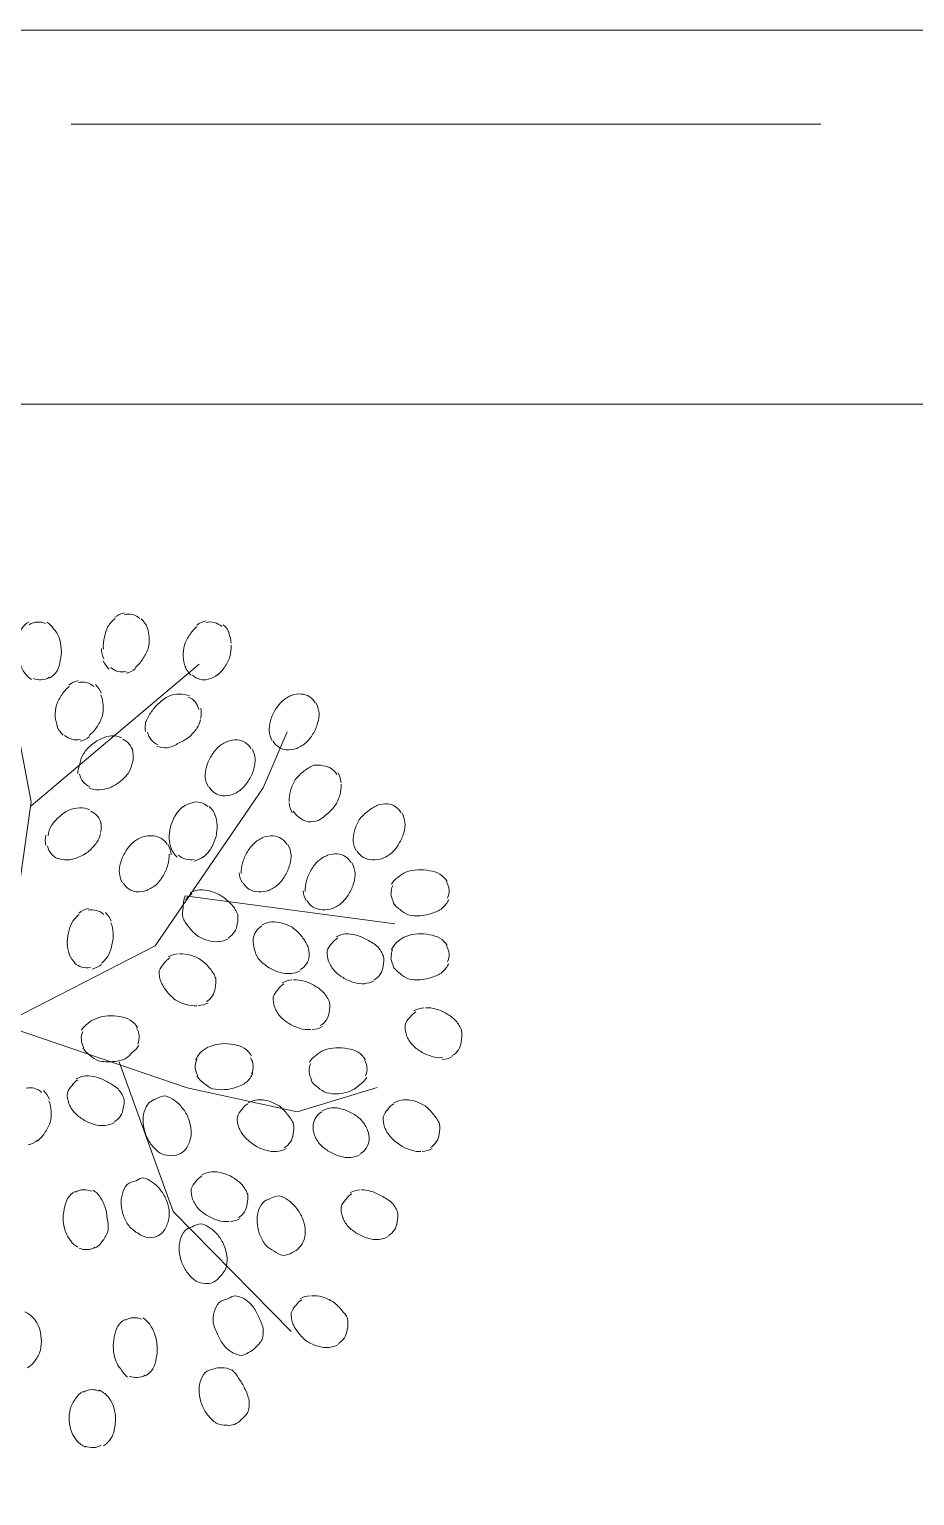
# Model space of a CAD drawing. Header units: metres. Extents: x 14 to 155, y 0 to 125.
# Drawn here: x 20.98 to 21.689, y 119.914 to 121.088 of the extents above; entities that cross this region are included whole.
import ezdxf

# ---------------------------------------------------------------- set-up
doc = ezdxf.new("R2010")
doc.units = ezdxf.units.M
doc.layers.add('PDF_Geometry', color=7, linetype='Continuous', true_color=0xc0c0c0)

msp = doc.modelspace()

# ---------------------------------------------------------------- linework, layer by layer
at = {"layer": 'PDF_Geometry', "color": 0, "lineweight": 5}
msp.add_lwpolyline([(18.7041, 90.0848), (18.4048, 90.3857), (18.4036, 121.0868), (40.4037, 121.0877), (40.4048, 90.3865), (40.1056, 90.3865), (40.1044, 120.7884), (18.7029, 120.7876), (18.7041, 90.3857)], dxfattribs=at)
at = {"layer": 'PDF_Geometry', "color": 0, "lineweight": 0}
for points in [[(21.0138, 121.0118), (21.6139, 121.0118)], [(21.1867, 120.5253), (21.1675, 120.4805), (21.081, 120.3541), (20.9562, 120.29), (20.9818, 120.4693), (20.953, 120.6197)], [(20.9818, 120.466), (21.1163, 120.5796)], [(21.2587, 120.2405), (21.1947, 120.2212), (21.1066, 120.2404), (20.9562, 120.2916)], [(21.0522, 120.2612), (21.0955, 120.1412), (21.1899, 120.0452)]]:
    msp.add_lwpolyline(points, dxfattribs=at)
for points in [[(21.049, 120.616, 0.087268), (21.0432, 120.6096, 0.072677), (21.0404, 120.6012, 0.081618), (21.0395, 120.5916)], [(20.98, 120.6135, 0.112979), (20.974, 120.6077, 0.088824), (20.9698, 120.5994, 0.074265), (20.9707, 120.5899, 0.074849), (20.9726, 120.5805, 0.088992), (20.9767, 120.5722, 0.102553), (20.9821, 120.5672)], [(20.9964, 120.5683, 0.112979), (21.0024, 120.5741, 0.088824), (21.005, 120.5824, 0.074265), (21.0058, 120.5918, 0.074849), (21.0038, 120.6013, 0.088992), (20.9997, 120.6079, 0.102553), (20.9943, 120.613)], [(21.1146, 120.6097, 0.087268), (21.1089, 120.6033, 0.072677), (21.1044, 120.5948, 0.081618), (21.1035, 120.5853)], [(21.0651, 120.5769, 0.087268), (21.0708, 120.5833, 0.072677), (21.0753, 120.5917, 0.081618), (21.0761, 120.6013)], [(21.1307, 120.5706, 0.087268), (21.1364, 120.5769, 0.072677), (21.1408, 120.5854, 0.081618), (21.1418, 120.5948)], [(21.0122, 120.5616, 0.087268), (21.0065, 120.5553, 0.072677), (21.002, 120.5468, 0.081618), (21.001, 120.5373)], [(21.1086, 120.5541, 0.102), (21.1003, 120.5556, 0.09382), (21.0919, 120.5539, 0.075517), (21.0844, 120.5486, 0.072693), (21.0781, 120.5415, 0.088362), (21.0737, 120.5333)], [(21.2044, 120.5535, 0.132733), (21.198, 120.5556, 0.102689), (21.1902, 120.5545, 0.089013), (21.1828, 120.5499, 0.073797), (21.1772, 120.5429, 0.072677), (21.1734, 120.5342, 0.090683), (21.1723, 120.5256)], [(21.0282, 120.5225, 0.087268), (21.034, 120.5288, 0.072677), (21.0385, 120.5374, 0.081618), (21.0394, 120.5468)], [(21.0822, 120.5139, 0.102), (21.0905, 120.5124, 0.09382), (21.099, 120.5159, 0.075517), (21.108, 120.5211, 0.072693), (21.1144, 120.5283, 0.088362), (21.1172, 120.5348)], [(21.1801, 120.513, 0.132733), (21.186, 120.5109, 0.102689), (21.1943, 120.5121, 0.089013), (21.2017, 120.5166, 0.073797), (21.2073, 120.5236, 0.072677), (21.2111, 120.5324, 0.090683), (21.2122, 120.5409)], [(21.0542, 120.5206, 0.102), (21.046, 120.5221, 0.09382), (21.039, 120.5203, 0.075517), (21.03, 120.515, 0.072693), (21.0236, 120.5078, 0.088362), (21.0208, 120.4997, 0.109496), (21.019, 120.4919)], [(21.1532, 120.5167, 0.132733), (21.1468, 120.5188, 0.102689), (21.1391, 120.5177, 0.089013), (21.1316, 120.5132, 0.073797), (21.126, 120.5061, 0.072677), (21.1221, 120.4973, 0.090683), (21.1211, 120.4887)], [(21.0279, 120.4804, 0.102), (21.0361, 120.4789, 0.09382), (21.0446, 120.4806, 0.075517), (21.0536, 120.486, 0.072693), (21.06, 120.493, 0.088362), (21.0628, 120.5012)], [(21.1289, 120.4762, 0.132733), (21.1347, 120.4741, 0.102689), (21.143, 120.4752, 0.089013), (21.1505, 120.4798, 0.073797), (21.1561, 120.4868, 0.072677), (21.16, 120.4956, 0.090683), (21.161, 120.5042)], [(21.222, 120.4959, 0.12226), (21.2156, 120.4981, 0.102689), (21.2079, 120.4985, 0.089013), (21.2004, 120.494, 0.073797), (21.1932, 120.4869, 0.072677), (21.1893, 120.4781, 0.090683), (21.1884, 120.4696)], [(21.1961, 120.457, 0.132733), (21.2036, 120.4533, 0.102689), (21.2118, 120.4544, 0.089013), (21.2177, 120.459, 0.073797), (21.2249, 120.466, 0.072677), (21.2288, 120.4747, 0.090683), (21.2298, 120.4834)], [(21.0286, 120.463, 0.102), (21.0204, 120.4645, 0.09382), (21.0118, 120.4626, 0.075517), (21.0044, 120.4574, 0.072693), (20.998, 120.4503, 0.088362), (20.9952, 120.4421)], [(21.1034, 120.4656, 0.087268), (21.0977, 120.4593, 0.072677), (21.0932, 120.4491, 0.081618), (21.0923, 120.4397)], [(21.2732, 120.4656, 0.132733), (21.2668, 120.4676, 0.102689), (21.2591, 120.4665, 0.089013), (21.2517, 120.462, 0.073797), (21.2444, 120.4549, 0.072677), (21.2406, 120.4461, 0.090683), (21.2396, 120.4375)], [(21.1195, 120.4249, 0.087268), (21.1252, 120.4312, 0.072677), (21.1297, 120.4414, 0.081618), (21.1305, 120.4508)], [(21.2473, 120.425, 0.132733), (21.2548, 120.4229, 0.102689), (21.2631, 120.424, 0.089013), (21.2705, 120.4285, 0.073797), (21.2761, 120.4356, 0.072677), (21.28, 120.4444, 0.090683), (21.281, 120.453)], [(21.0023, 120.4243, 0.102), (21.0105, 120.4228, 0.09382), (21.019, 120.4247, 0.075517), (21.028, 120.4299, 0.072693), (21.0344, 120.437, 0.088362), (21.0372, 120.4436)], [(21.086, 120.4399, 0.12226), (21.0796, 120.442, 0.102689), (21.0702, 120.4409, 0.089013), (21.0627, 120.4363, 0.073797), (21.0572, 120.4293, 0.072677), (21.0533, 120.4205, 0.090683), (21.0523, 120.4119)], [(21.182, 120.4399, 0.12226), (21.1756, 120.442, 0.102689), (21.1678, 120.4409, 0.089013), (21.1604, 120.4363, 0.073797), (21.1548, 120.4293, 0.072677), (21.151, 120.4205, 0.090683), (21.1499, 120.4119)], [(21.0601, 120.3994, 0.12226), (21.0659, 120.3973, 0.102689), (21.0742, 120.3984, 0.089013), (21.0817, 120.4029, 0.073797), (21.0873, 120.41, 0.072677), (21.0911, 120.4188, 0.090683), (21.0922, 120.4273)], [(21.1561, 120.3994, 0.12226), (21.1636, 120.3973, 0.102689), (21.1719, 120.3984, 0.089013), (21.1793, 120.4029, 0.073797), (21.1849, 120.41, 0.072677), (21.1887, 120.4188, 0.090683), (21.1898, 120.4273)], [(21.2332, 120.4255, 0.12226), (21.2268, 120.4277, 0.102689), (21.2191, 120.4265, 0.089013), (21.2116, 120.422, 0.073797), (21.206, 120.4149, 0.072677), (21.2022, 120.4061, 0.090683), (21.2011, 120.3976)], [(21.3148, 120.4054, 0.112979), (21.309, 120.4114, 0.088824), (21.3008, 120.4141, 0.074265), (21.2913, 120.4148, 0.074849), (21.2818, 120.4129, 0.088992), (21.2753, 120.4088, 0.102553), (21.2701, 120.4033)], [(21.2073, 120.385, 0.12226), (21.2148, 120.3829, 0.102689), (21.2231, 120.384, 0.089013), (21.2306, 120.3886, 0.073797), (21.2361, 120.3956, 0.072677), (21.24, 120.4043, 0.090683), (21.241, 120.413)], [(21.1319, 120.3574, -0.090683), (21.1233, 120.3583, -0.072677), (21.1146, 120.3622, -0.073797), (21.1076, 120.3694, -0.089013), (21.1031, 120.3769, -0.102689), (21.1034, 120.3845, -0.12226), (21.105, 120.394), (21.273, 120.3716)], [(21.1445, 120.3651, 0.125626), (21.1467, 120.3715, 0.102689), (21.1471, 120.3792, 0.089013), (21.1425, 120.3867, 0.073797), (21.1339, 120.3939, 0.072677), (21.1252, 120.3978, 0.090683), (21.1166, 120.3987)], [(21.2712, 120.3891, 0.112979), (21.2771, 120.3831, 0.088824), (21.2837, 120.3788, 0.074265), (21.2933, 120.3781, 0.074849), (21.3027, 120.3801, 0.088992), (21.3109, 120.3841, 0.102553), (21.316, 120.3911)], [(21.0202, 120.3792, 0.087268), (21.0145, 120.3728, 0.072677), (21.0116, 120.3644, 0.081618), (21.0107, 120.3548)], [(21.2022, 120.3395, 0.12226), (21.2043, 120.3458, 0.102689), (21.2031, 120.3536, 0.089013), (21.1986, 120.3611, 0.073797), (21.1916, 120.3682, 0.072677), (21.1827, 120.3722, 0.091409), (21.1741, 120.3731)], [(21.0379, 120.34, 0.087268), (21.0436, 120.3464, 0.072677), (21.0464, 120.3549, 0.081618), (21.0474, 120.3644)], [(21.1617, 120.3653, 0.12226), (21.1595, 120.3595, 0.102689), (21.1606, 120.3513, 0.089013), (21.1635, 120.3438, 0.073797), (21.1722, 120.3365, 0.072677), (21.181, 120.3327, 0.090683), (21.1896, 120.3318)], [(21.2224, 120.3558, 0.12226), (21.2187, 120.3499, 0.102689), (21.2199, 120.3416, 0.089013), (21.2244, 120.3342, 0.073797), (21.2314, 120.3286, 0.072677), (21.2402, 120.3247, 0.090683), (21.2488, 120.3237)], [(21.2613, 120.3315, 0.125626), (21.2635, 120.3379, 0.102689), (21.2638, 120.3456, 0.089013), (21.2593, 120.3531, 0.073797), (21.2507, 120.3587, 0.072677), (21.242, 120.3625, 0.090683), (21.2334, 120.3636)], [(21.3148, 120.3542, 0.112979), (21.309, 120.3602, 0.088824), (21.3008, 120.3628, 0.074265), (21.2913, 120.3636, 0.074849), (21.2818, 120.3616, 0.088992), (21.2753, 120.3576, 0.102553), (21.2701, 120.3505)], [(21.1269, 120.3139, 0.125626), (21.129, 120.3202, 0.102689), (21.1295, 120.328, 0.089013), (21.125, 120.3355, 0.073797), (21.1179, 120.3426, 0.072677), (21.1092, 120.3466, 0.090683), (21.1005, 120.3475)], [(21.088, 120.3397, 0.12226), (21.0843, 120.3339, 0.102689), (21.0854, 120.3257, 0.089013), (21.0899, 120.3182, 0.073797), (21.097, 120.3109, 0.072677), (21.1058, 120.3071, 0.090683), (21.1143, 120.3061)], [(21.2713, 120.3379, 0.112979), (21.2771, 120.3319, 0.088824), (21.2837, 120.3276, 0.074265), (21.2933, 120.3268, 0.074849), (21.3027, 120.3289, 0.088992), (21.3109, 120.3329, 0.102553), (21.316, 120.3399)], [(21.2181, 120.2946, 0.125626), (21.2203, 120.301, 0.102689), (21.2207, 120.3088, 0.089013), (21.2161, 120.3163, 0.073797), (21.2091, 120.3218, 0.072677), (21.2004, 120.3258, 0.090683), (21.1917, 120.3267)], [(21.1792, 120.3189, 0.12226), (21.1755, 120.3131, 0.102689), (21.1767, 120.3049, 0.089013), (21.1812, 120.2974, 0.073797), (21.1882, 120.2917, 0.072677), (21.197, 120.2879, 0.090683), (21.2055, 120.287)], [(21.0669, 120.2885, 0.112979), (21.0611, 120.2945, 0.092185), (21.0527, 120.2973, 0.074265), (21.0432, 120.298, 0.074849), (21.0339, 120.2959, 0.088992), (21.0272, 120.2919, 0.102553), (21.0221, 120.2865)], [(21.3238, 120.2706, 0.125626), (21.3259, 120.277, 0.102689), (21.3263, 120.2864, 0.089013), (21.3218, 120.2939, 0.073797), (21.3148, 120.2994, 0.072677), (21.3059, 120.3034, 0.090683), (21.2974, 120.3043)], [(21.2848, 120.2965, 0.12226), (21.2811, 120.2907, 0.102689), (21.2822, 120.2825, 0.089013), (21.2868, 120.275, 0.073797), (21.2938, 120.2693, 0.072677), (21.3026, 120.2655, 0.090683), (21.3112, 120.2645)], [(21.0232, 120.2723, 0.112979), (21.029, 120.2663, 0.092185), (21.0357, 120.262, 0.074265), (21.0468, 120.2613, 0.074849), (21.0563, 120.2632, 0.088992), (21.0628, 120.2689, 0.102553), (21.068, 120.2743)], [(21.1581, 120.2661, 0.112979), (21.1523, 120.2721, 0.092185), (21.1439, 120.2749, 0.074265), (21.1345, 120.2756, 0.074849), (21.125, 120.2735, 0.088992), (21.1184, 120.2696, 0.102553), (21.1133, 120.2625)], [(21.2493, 120.263, 0.107116), (21.2435, 120.269, 0.092185), (21.2352, 120.2716, 0.074265), (21.2257, 120.2724, 0.074849), (21.2162, 120.2704, 0.088992), (21.2097, 120.2663, 0.102553), (21.2045, 120.2609)], [(21.0533, 120.2178, 0.12226), (21.0554, 120.2242, 0.102689), (21.0559, 120.232, 0.089013), (21.0513, 120.2394, 0.073797), (21.0427, 120.245, 0.072677), (21.034, 120.2489, 0.090683), (21.0253, 120.2499)], [(21.1144, 120.2499, 0.107116), (21.1202, 120.2439, 0.092185), (21.127, 120.2396, 0.074265), (21.1364, 120.2389, 0.074849), (21.1459, 120.2408, 0.088992), (21.1541, 120.2449, 0.102553), (21.1592, 120.2519)], [(21.0144, 120.2421, 0.125626), (21.0107, 120.2362, 0.102689), (21.0118, 120.228, 0.089013), (21.0163, 120.2206, 0.073797), (21.0234, 120.2149, 0.072677), (21.0321, 120.2111, 0.090683), (21.0407, 120.2101)], [(21.2056, 120.2466, 0.112979), (21.2114, 120.2406, 0.092185), (21.2182, 120.2364, 0.074265), (21.2277, 120.2356, 0.074849), (21.237, 120.2376, 0.088992), (21.2453, 120.2433, 0.102553), (21.2504, 120.2487)], [(21.0762, 120.2285, 0.105028), (21.0722, 120.2211, 0.083228), (21.0715, 120.2123, 0.077008), (21.0735, 120.2027, 0.079606), (21.0784, 120.1944, 0.092576), (21.0851, 120.1879, 0.111988), (21.0922, 120.1862, 0.126077), (21.0997, 120.1869, 0.120271), (21.105, 120.1908, 0.105028), (21.1091, 120.1989, 0.083228), (21.1098, 120.206, 0.077008), (21.1077, 120.2157, 0.079606), (21.1029, 120.224, 0.092576), (21.0962, 120.2304, 0.111988), (21.0891, 120.2338, 0.126077), (21.0817, 120.2314, 0.120271), (21.0762, 120.2285)], [(21.1893, 120.197, 0.12226), (21.1915, 120.2034, 0.102689), (21.1918, 120.2112, 0.089013), (21.1873, 120.2186, 0.073797), (21.1803, 120.2258, 0.072677), (21.1716, 120.2298, 0.090683), (21.163, 120.2307)], [(21.3061, 120.197, 0.12226), (21.3083, 120.2034, 0.102689), (21.3087, 120.2112, 0.089013), (21.3042, 120.2186, 0.073797), (21.2971, 120.2258, 0.072677), (21.2884, 120.2298, 0.090683), (21.2798, 120.2307)], [(20.9866, 120.1976, 0.087268), (20.9923, 120.204, 0.072677), (20.9968, 120.2125, 0.081618), (20.9978, 120.222)], [(21.1504, 120.2229, 0.125626), (21.1468, 120.2171, 0.102689), (21.1479, 120.2089, 0.089013), (21.1524, 120.2014, 0.073797), (21.161, 120.1941, 0.072677), (21.1697, 120.1903, 0.090683), (21.1783, 120.1893)], [(21.2097, 120.2165, 0.12226), (21.2075, 120.2106, 0.102689), (21.2086, 120.2024, 0.089013), (21.2131, 120.195, 0.073797), (21.2203, 120.1894, 0.072677), (21.229, 120.1855, 0.090683), (21.2376, 120.1845)], [(21.2502, 120.1923, 0.12226), (21.2523, 120.1986, 0.102689), (21.2511, 120.2063, 0.089013), (21.2466, 120.2138, 0.073797), (21.2396, 120.2195, 0.072677), (21.2308, 120.2233, 0.090683), (21.2222, 120.2243)], [(21.2672, 120.2229, 0.125626), (21.2636, 120.2171, 0.102689), (21.2647, 120.2089, 0.089013), (21.2692, 120.2014, 0.073797), (21.2778, 120.1941, 0.072677), (21.2865, 120.1903, 0.091409), (21.2936, 120.1893)], [(21.0586, 120.1629, 0.105028), (21.0547, 120.1555, 0.083228), (21.0538, 120.1467, 0.077008), (21.056, 120.137, 0.079606), (21.0608, 120.1288, 0.092576), (21.0674, 120.1239, 0.114729), (21.0746, 120.1205, 0.126077), (21.0821, 120.1213, 0.114174), (21.0874, 120.1251, 0.105028), (21.0914, 120.1333, 0.083228), (21.0922, 120.142, 0.077008), (21.0901, 120.1501, 0.079606), (21.0853, 120.1584, 0.092576), (21.0787, 120.1648, 0.111988), (21.0716, 120.1683, 0.126077), (21.0657, 120.1658, 0.114174), (21.0586, 120.1629)], [(21.1525, 120.1411, 0.12226), (21.1546, 120.1474, 0.102689), (21.1551, 120.1551, 0.089013), (21.1506, 120.1626, 0.073797), (21.1436, 120.1683, 0.072677), (21.1348, 120.1721, 0.090683), (21.1261, 120.1731)], [(21.0169, 120.1574, 0.112979), (21.0109, 120.1516, 0.092185), (21.0082, 120.1433, 0.074265), (21.0074, 120.1338, 0.074849), (21.0094, 120.1244, 0.088992), (21.0134, 120.1178, 0.102553), (21.019, 120.1127)], [(21.0331, 120.1122, 0.112979), (21.0391, 120.118, 0.088824), (21.0434, 120.1263, 0.074265), (21.0426, 120.1357, 0.074849), (21.0406, 120.1452, 0.088992), (21.0366, 120.1533, 0.102553), (21.0312, 120.1585)], [(21.1136, 120.1653, 0.12226), (21.1099, 120.1594, 0.102689), (21.111, 120.1512, 0.089013), (21.1155, 120.1437, 0.073797), (21.1226, 120.1382, 0.072677), (21.1314, 120.1342, 0.090683), (21.14, 120.1333)], [(21.2726, 120.1266, 0.12226), (21.2747, 120.133, 0.102689), (21.2751, 120.1408, 0.089013), (21.2706, 120.1482, 0.073797), (21.262, 120.1538, 0.072677), (21.2532, 120.1577, 0.090683), (21.2462, 120.1587)], [(21.1674, 120.1485, 0.105028), (21.1634, 120.1411, 0.083228), (21.1627, 120.1324, 0.077008), (21.1648, 120.1226, 0.079606), (21.1696, 120.1143, 0.092576), (21.1763, 120.1096, 0.111988), (21.1834, 120.1061, 0.126077), (21.1908, 120.1085, 0.114174), (21.1963, 120.1124, 0.105028), (21.2003, 120.1189, 0.083228), (21.201, 120.1277, 0.077008), (21.199, 120.1357, 0.079606), (21.1941, 120.144, 0.092576), (21.1874, 120.1504, 0.114729), (21.1803, 120.1538, 0.126077), (21.1729, 120.1515, 0.114174), (21.1674, 120.1485)], [(21.2337, 120.1509, 0.12226), (21.2299, 120.1451, 0.102689), (21.231, 120.1369, 0.089013), (21.2355, 120.1294, 0.073797), (21.2427, 120.1237, 0.072677), (21.2514, 120.1199, 0.090683), (21.26, 120.1189)], [(21.105, 120.1261, 0.105028), (21.1011, 120.1187, 0.083228), (21.1003, 120.1099, 0.077008), (21.1024, 120.1003, 0.079606), (21.1072, 120.0919, 0.092576), (21.1138, 120.0856, 0.111988), (21.121, 120.0837, 0.126077), (21.1269, 120.0845, 0.114174), (21.1322, 120.0884, 0.105028), (21.1378, 120.0964, 0.083228), (21.1386, 120.1037, 0.077008), (21.1365, 120.1133, 0.079606), (21.1318, 120.1216, 0.092576), (21.1251, 120.128, 0.114729), (21.118, 120.1314, 0.126077), (21.1105, 120.1291, 0.120271), (21.105, 120.1261)], [(21.1322, 120.0685, 0.105028), (21.1283, 120.0611, 0.083228), (21.1275, 120.0523, 0.077008), (21.1312, 120.0426, 0.079606), (21.136, 120.0344, 0.092576), (21.141, 120.0295, 0.111988), (21.1498, 120.0261, 0.126077), (21.1557, 120.0285, 0.114174), (21.1611, 120.0323, 0.105028), (21.1666, 120.0389, 0.083228), (21.1674, 120.0476, 0.077008), (21.1637, 120.0573, 0.079606), (21.1589, 120.0656, 0.092576), (21.1539, 120.0704, 0.114729), (21.1452, 120.0738, 0.126077), (21.1393, 120.0714, 0.114174), (21.1322, 120.0685)], [(21.2325, 120.0402, 0.125626), (21.2347, 120.0466, 0.102689), (21.2351, 120.0559, 0.089013), (21.2306, 120.0618, 0.073797), (21.2235, 120.069, 0.072677), (21.2148, 120.0729, 0.090683), (21.2062, 120.0738)], [(21.1936, 120.0661, 0.12226), (21.1899, 120.0603, 0.102689), (21.191, 120.052, 0.089013), (21.1956, 120.0445, 0.073797), (21.2026, 120.0373, 0.072677), (21.2114, 120.0334, 0.090683), (21.22, 120.0324)], [(20.9788, 120.0162, 0.112979), (20.9848, 120.022, 0.092185), (20.9891, 120.0302, 0.074265), (20.9898, 120.0397, 0.074849), (20.9878, 120.0492, 0.088992), (20.9838, 120.0557, 0.102553), (20.9767, 120.0609)], [(21.0569, 120.055, 0.112979), (21.0509, 120.0492, 0.092185), (21.0482, 120.0408, 0.074265), (21.0475, 120.0314, 0.074849), (21.0494, 120.0219, 0.088992), (21.0535, 120.0153, 0.102553), (21.059, 120.0086)], [(21.0732, 120.0097, 0.107116), (21.0792, 120.0155, 0.092185), (21.0819, 120.0239, 0.074265), (21.0826, 120.0333, 0.074849), (21.0807, 120.0427, 0.088992), (21.0766, 120.051, 0.102553), (21.0711, 120.0561)], [(21.121, 120.0124, 0.105028), (21.117, 120.005, 0.083228), (21.1163, 119.9963, 0.077008), (21.1184, 119.9867, 0.079606), (21.1232, 119.9783, 0.092576), (21.1299, 119.9719, 0.111988), (21.1386, 119.9702, 0.126077), (21.1444, 119.9709, 0.114174), (21.1499, 119.9747, 0.105028), (21.1555, 119.9812, 0.083228), (21.1562, 119.99, 0.077008), (21.1526, 119.9997, 0.079606), (21.1477, 120.0079, 0.092576), (21.1426, 120.0144, 0.111988), (21.1339, 120.0162, 0.126077), (21.1281, 120.0154, 0.114174), (21.121, 120.0124)], [(21.0233, 119.9973, 0.112979), (21.0173, 119.9915, 0.092185), (21.013, 119.9833, 0.074265), (21.0122, 119.9737, 0.074849), (21.0143, 119.9643, 0.088992), (21.0183, 119.9578, 0.102553), (21.0253, 119.9526)], [(21.0396, 119.9537, 0.112979), (21.0456, 119.9596, 0.088824), (21.0482, 119.9662, 0.074265), (21.0491, 119.9774, 0.074849), (21.047, 119.9867, 0.088992), (21.043, 119.9933, 0.102553), (21.0359, 119.9985)]]:
    msp.add_lwpolyline(points, format="xyb", dxfattribs=at)
for centre, radius, start, end in [((21.0593, 120.6051), 0.0145, 75.9421, 102.4485), ((21.0565, 120.6014), 0.0196, 22.6548, 47.2282), ((21.1249, 120.5988), 0.0145, 75.9421, 102.4485), ((21.1222, 120.5967), 0.0196, 22.6548, 47.2282), ((21.0575, 120.5898), 0.0196, 202.6548, 227.2282), ((21.0547, 120.5878), 0.0145, 255.9421, 282.4485), ((21.1231, 120.585), 0.0196, 202.6548, 227.2282), ((21.1204, 120.5814), 0.0145, 255.9421, 282.4485), ((21.0225, 120.5507), 0.0145, 75.9421, 102.4485), ((21.0198, 120.5487), 0.0196, 22.6548, 47.2282), ((21.0206, 120.537), 0.0196, 202.6548, 227.2282), ((21.0179, 120.5334), 0.0145, 255.9421, 282.4485), ((21.1138, 120.4547), 0.0145, 75.9421, 102.4485), ((21.111, 120.4511), 0.0196, 22.6548, 47.2282), ((21.1119, 120.4394), 0.0196, 202.6548, 227.2282), ((21.1091, 120.4374), 0.0145, 255.9421, 282.4485), ((21.0305, 120.3683), 0.0145, 75.9421, 102.4485), ((21.0278, 120.3662), 0.0196, 22.6548, 47.2282), ((21.0303, 120.3546), 0.0196, 202.6548, 227.2282), ((21.026, 120.3509), 0.0145, 255.9421, 282.4485), ((20.9809, 120.2259), 0.0145, 75.9421, 102.4485), ((20.9782, 120.2238), 0.0196, 22.6548, 47.2282)]:
    msp.add_arc(centre, radius, start, end, dxfattribs=at)
for points in [[(21.0563, 120.6207), (21.0535, 120.6201), (21.0509, 120.6188), (21.0488, 120.6171)], [(21.0687, 120.616), (21.067, 120.6175), (21.0651, 120.6186), (21.0629, 120.6192)], [(21.1219, 120.6143), (21.1192, 120.6137), (21.1165, 120.6125), (21.1144, 120.6107)], [(20.9866, 120.6132), (20.9844, 120.6131), (20.9822, 120.6124), (20.9802, 120.6111)], [(20.9932, 120.612), (20.9911, 120.6129), (20.9889, 120.6134), (20.9866, 120.6132)], [(21.0761, 120.6009), (21.076, 120.6038), (21.0754, 120.6066), (21.0743, 120.6093)], [(21.1343, 120.6097), (21.1326, 120.6112), (21.1306, 120.6123), (21.1285, 120.6128)], [(21.1418, 120.5962), (21.1416, 120.5991), (21.141, 120.6019), (21.1399, 120.6045)], [(21.0379, 120.592), (21.0381, 120.5891), (21.0386, 120.5863), (21.0398, 120.5837)], [(21.1034, 120.5856), (21.1036, 120.5826), (21.1042, 120.5798), (21.1053, 120.5772)], [(20.9832, 120.5681), (20.9853, 120.5672), (20.9875, 120.5667), (20.9898, 120.5669)], [(20.9898, 120.5669), (20.992, 120.567), (20.9942, 120.5677), (20.9962, 120.569)], [(21.0454, 120.5769), (21.0471, 120.5754), (21.049, 120.5743), (21.0512, 120.5737)], [(21.0578, 120.5722), (21.0605, 120.5729), (21.0631, 120.5741), (21.0653, 120.5759)], [(21.1109, 120.5706), (21.1126, 120.5691), (21.1146, 120.5679), (21.1167, 120.5674)], [(21.1234, 120.5675), (21.1261, 120.5681), (21.1287, 120.5693), (21.1309, 120.5711)], [(21.0194, 120.5663), (21.0167, 120.5657), (21.0141, 120.5645), (21.0119, 120.5627)], [(21.0319, 120.5616), (21.0302, 120.5631), (21.0282, 120.5643), (21.0261, 120.5648)], [(21.0394, 120.5466), (21.0392, 120.5495), (21.0386, 120.5523), (21.0375, 120.5549)], [(21.1132, 120.5491), (21.1118, 120.5509), (21.1099, 120.5522), (21.1078, 120.553)], [(21.116, 120.5431), (21.1155, 120.5453), (21.1146, 120.5474), (21.1132, 120.5491)], [(21.1173, 120.5359), (21.118, 120.5386), (21.118, 120.5415), (21.1175, 120.5442)], [(21.209, 120.5486), (21.2079, 120.5506), (21.2064, 120.5523), (21.2044, 120.5535)], [(21.2122, 120.5406), (21.2119, 120.5434), (21.2111, 120.5461), (21.2097, 120.5485)], [(21.001, 120.5375), (21.0012, 120.5346), (21.0018, 120.5318), (21.0029, 120.5292)], [(21.0735, 120.5338), (21.0729, 120.5311), (21.0729, 120.5282), (21.0733, 120.5255)], [(21.0085, 120.5225), (21.0102, 120.521), (21.0122, 120.5199), (21.0144, 120.5194)], [(21.021, 120.5179), (21.0237, 120.5185), (21.0264, 120.5197), (21.0285, 120.5215)], [(21.0749, 120.5251), (21.0754, 120.5228), (21.0763, 120.5208), (21.0777, 120.5191)], [(21.1723, 120.526), (21.1726, 120.5232), (21.1734, 120.5205), (21.1748, 120.5181)], [(21.0603, 120.5155), (21.0589, 120.5173), (21.057, 120.5186), (21.055, 120.5195)], [(21.0632, 120.5094), (21.0627, 120.5117), (21.0618, 120.5137), (21.0604, 120.5154)], [(21.0629, 120.5007), (21.0636, 120.5034), (21.0636, 120.5063), (21.0631, 120.5091)], [(21.0777, 120.519), (21.0791, 120.5172), (21.081, 120.5159), (21.0831, 120.5151)], [(21.1577, 120.5119), (21.1566, 120.5138), (21.1551, 120.5155), (21.1531, 120.5167)], [(21.161, 120.5037), (21.1607, 120.5065), (21.16, 120.5092), (21.1586, 120.5117)], [(21.1755, 120.5179), (21.1766, 120.5159), (21.1781, 120.5142), (21.1801, 120.513)], [(21.0205, 120.4914), (21.0209, 120.4892), (21.0219, 120.4871), (21.0233, 120.4854)], [(21.0233, 120.4854), (21.0247, 120.4836), (21.0265, 120.4823), (21.0286, 120.4815)], [(21.1211, 120.4892), (21.1214, 120.4864), (21.1222, 120.4836), (21.1236, 120.4812)], [(21.2265, 120.4911), (21.2254, 120.493), (21.2239, 120.4947), (21.2219, 120.4959)], [(21.2298, 120.4846), (21.2295, 120.4874), (21.2288, 120.4901), (21.2274, 120.4926)], [(21.1243, 120.4811), (21.1255, 120.4791), (21.127, 120.4775), (21.1289, 120.4762)], [(21.0347, 120.4579), (21.0333, 120.4596), (21.0314, 120.461), (21.0294, 120.4618)], [(21.1106, 120.4686), (21.1079, 120.468), (21.1053, 120.4668), (21.1031, 120.465)], [(21.1231, 120.4656), (21.1214, 120.4671), (21.1195, 120.4682), (21.1173, 120.4687)], [(21.1884, 120.4684), (21.1886, 120.4656), (21.1894, 120.4628), (21.1908, 120.4604)], [(21.1916, 120.4619), (21.1927, 120.4599), (21.1942, 120.4582), (21.1961, 120.457)], [(21.2778, 120.4607), (21.2767, 120.4627), (21.2752, 120.4643), (21.2732, 120.4656)], [(21.0376, 120.4519), (21.0371, 120.4541), (21.0362, 120.4562), (21.0348, 120.4579)], [(21.0373, 120.4447), (21.038, 120.4475), (21.038, 120.4504), (21.0375, 120.4531)], [(21.1306, 120.4506), (21.1304, 120.4535), (21.1299, 120.4563), (21.1287, 120.4589)], [(21.281, 120.4525), (21.2807, 120.4553), (21.28, 120.4581), (21.2786, 120.4605)], [(20.9935, 120.4426), (20.9929, 120.4399), (20.9929, 120.437), (20.9934, 120.4342)], [(21.0906, 120.435), (21.0895, 120.437), (21.088, 120.4386), (21.086, 120.4399)], [(21.0923, 120.44), (21.0925, 120.437), (21.093, 120.4342), (21.0941, 120.4316)], [(21.1866, 120.435), (21.1855, 120.437), (21.184, 120.4386), (21.182, 120.4399)], [(21.2396, 120.438), (21.2398, 120.4352), (21.2406, 120.4325), (21.242, 120.43)], [(20.9949, 120.4339), (20.9953, 120.4316), (20.9963, 120.4295), (20.9977, 120.4279)], [(20.9977, 120.4278), (20.9991, 120.426), (21.001, 120.4247), (21.003, 120.4238)], [(21.0938, 120.4269), (21.0935, 120.4297), (21.0927, 120.4325), (21.0913, 120.4349)], [(21.0998, 120.4265), (21.1015, 120.425), (21.1034, 120.4238), (21.1056, 120.4233)], [(21.1898, 120.4269), (21.1895, 120.4297), (21.1887, 120.4325), (21.1873, 120.4349)], [(21.2427, 120.4298), (21.2439, 120.4279), (21.2454, 120.4262), (21.2473, 120.425)], [(21.1122, 120.4219), (21.115, 120.4225), (21.1176, 120.4237), (21.1197, 120.4255)], [(21.2378, 120.4206), (21.2367, 120.4226), (21.2352, 120.4243), (21.2332, 120.4255)], [(21.241, 120.4125), (21.2407, 120.4153), (21.2399, 120.418), (21.2385, 120.4205)], [(21.0523, 120.4124), (21.0526, 120.4096), (21.0534, 120.4069), (21.0548, 120.4044)], [(21.0555, 120.4042), (21.0566, 120.4023), (21.0581, 120.4006), (21.0601, 120.3994)], [(21.1483, 120.4124), (21.1486, 120.4096), (21.1494, 120.4069), (21.1508, 120.4044)], [(21.1515, 120.4042), (21.1527, 120.4023), (21.1542, 120.4006), (21.1561, 120.3994)], [(21.3163, 120.3988), (21.3162, 120.4011), (21.3154, 120.4032), (21.3142, 120.4052)], [(21.1105, 120.3955), (21.1085, 120.3944), (21.1068, 120.3929), (21.1056, 120.3909)], [(21.1169, 120.3988), (21.1141, 120.3985), (21.1114, 120.3978), (21.109, 120.3964)], [(21.1995, 120.398), (21.1998, 120.3951), (21.2006, 120.3924), (21.202, 120.39)], [(21.2712, 120.4022), (21.2702, 120.4001), (21.2697, 120.3979), (21.2699, 120.3956)], [(21.2698, 120.3956), (21.2699, 120.3934), (21.2707, 120.3912), (21.2719, 120.3892)], [(21.315, 120.3922), (21.316, 120.3943), (21.3164, 120.3966), (21.3163, 120.3988)], [(21.0275, 120.3839), (21.0248, 120.3832), (21.0221, 120.382), (21.02, 120.3802)], [(21.0399, 120.3792), (21.0382, 120.3807), (21.0362, 120.3818), (21.0341, 120.3824)], [(21.2028, 120.3899), (21.2039, 120.3879), (21.2054, 120.3862), (21.2074, 120.385)], [(21.0474, 120.3641), (21.0472, 120.367), (21.0466, 120.3698), (21.0455, 120.3724)], [(21.1664, 120.3699), (21.1645, 120.3688), (21.1628, 120.3673), (21.1616, 120.3653)], [(21.1746, 120.3732), (21.1718, 120.3729), (21.1691, 120.3722), (21.1666, 120.3708)], [(21.1316, 120.3573), (21.1344, 120.3575), (21.1371, 120.3583), (21.1395, 120.3597)], [(21.1396, 120.3605), (21.1416, 120.3617), (21.1433, 120.3632), (21.1445, 120.3651)], [(21.2273, 120.3604), (21.2253, 120.3592), (21.2236, 120.3577), (21.2224, 120.3558)], [(21.2337, 120.3636), (21.2309, 120.3633), (21.2282, 120.3625), (21.2258, 120.3611)], [(21.0106, 120.3551), (21.0108, 120.3522), (21.0114, 120.3494), (21.0125, 120.3468)], [(21.0928, 120.3443), (21.0909, 120.3432), (21.0892, 120.3417), (21.088, 120.3397)], [(21.0994, 120.3475), (21.0966, 120.3472), (21.0939, 120.3465), (21.0914, 120.3451)], [(21.2712, 120.351), (21.2702, 120.3489), (21.2698, 120.3467), (21.2699, 120.3444)], [(21.2698, 120.3444), (21.2699, 120.3422), (21.2707, 120.34), (21.2719, 120.3381)], [(21.3163, 120.3476), (21.3162, 120.3499), (21.3154, 120.352), (21.3142, 120.354)], [(21.315, 120.3411), (21.316, 120.3431), (21.3164, 120.3454), (21.3163, 120.3476)], [(21.0165, 120.3401), (21.0182, 120.3386), (21.0202, 120.3375), (21.0223, 120.3369)], [(21.0306, 120.3354), (21.0333, 120.3361), (21.0359, 120.3373), (21.0381, 120.3391)], [(21.1891, 120.3317), (21.1919, 120.332), (21.1947, 120.3327), (21.1971, 120.3341)], [(21.1973, 120.335), (21.1992, 120.3361), (21.2009, 120.3376), (21.2022, 120.3395)], [(21.1841, 120.3235), (21.1821, 120.3224), (21.1804, 120.3209), (21.1792, 120.3189)], [(21.1905, 120.3267), (21.1877, 120.3264), (21.185, 120.3257), (21.1826, 120.3243)], [(21.2484, 120.3237), (21.2512, 120.324), (21.2539, 120.3247), (21.2563, 120.3261)], [(21.2564, 120.3269), (21.2584, 120.328), (21.2601, 120.3295), (21.2613, 120.3315)], [(21.122, 120.3094), (21.124, 120.3105), (21.1257, 120.312), (21.1269, 120.314)], [(21.1155, 120.3061), (21.1183, 120.3064), (21.1211, 120.3071), (21.1235, 120.3085)], [(21.2897, 120.3011), (21.2878, 120.3), (21.2861, 120.2985), (21.2848, 120.2965)], [(21.2962, 120.3044), (21.2934, 120.3041), (21.2907, 120.3034), (21.2882, 120.302)], [(21.0231, 120.2854), (21.0221, 120.2833), (21.0217, 120.281), (21.0219, 120.2788)], [(21.0682, 120.282), (21.0681, 120.2842), (21.0673, 120.2864), (21.0661, 120.2884)], [(21.2068, 120.2869), (21.2096, 120.2871), (21.2123, 120.2879), (21.2147, 120.2893)], [(21.2132, 120.2901), (21.2152, 120.2913), (21.2169, 120.2928), (21.2181, 120.2947)], [(21.0219, 120.2788), (21.022, 120.2765), (21.0227, 120.2744), (21.0238, 120.2724)], [(21.067, 120.2754), (21.0679, 120.2775), (21.0684, 120.2797), (21.0682, 120.282)], [(21.1143, 120.2629), (21.1134, 120.2609), (21.1129, 120.2586), (21.1131, 120.2564)], [(21.1594, 120.258), (21.1593, 120.2602), (21.1586, 120.2624), (21.1573, 120.2644)], [(21.2506, 120.2564), (21.2505, 120.2586), (21.2498, 120.2608), (21.2486, 120.2628)], [(21.3107, 120.2629), (21.3135, 120.2631), (21.3163, 120.2639), (21.3187, 120.2653)], [(21.3189, 120.2661), (21.3209, 120.2673), (21.3225, 120.2688), (21.3238, 120.2707)], [(21.0257, 120.2499), (21.0229, 120.2496), (21.0202, 120.2489), (21.0177, 120.2475)], [(21.1131, 120.2564), (21.1132, 120.2541), (21.1139, 120.252), (21.1152, 120.25)], [(21.1582, 120.2514), (21.1591, 120.2535), (21.1596, 120.2557), (21.1594, 120.258)], [(21.2055, 120.2598), (21.2046, 120.2577), (21.2041, 120.2555), (21.2043, 120.2532)], [(21.2043, 120.2532), (21.2044, 120.251), (21.2052, 120.2488), (21.2064, 120.2468)], [(21.2494, 120.2498), (21.2503, 120.2519), (21.2508, 120.2541), (21.2506, 120.2564)], [(20.9903, 120.2367), (20.9886, 120.2382), (20.9866, 120.2393), (20.9845, 120.2399)], [(21.0192, 120.2467), (21.0173, 120.2456), (21.0156, 120.2441), (21.0144, 120.2421)], [(20.9978, 120.2217), (20.9976, 120.2246), (20.997, 120.2274), (20.9959, 120.23)], [(21.1553, 120.2275), (21.1533, 120.2264), (21.1516, 120.2249), (21.1504, 120.2229)], [(21.1633, 120.2307), (21.1605, 120.2304), (21.1578, 120.2297), (21.1554, 120.2283)], [(21.2721, 120.2275), (21.2701, 120.2264), (21.2684, 120.2249), (21.2672, 120.2229)], [(21.2802, 120.2307), (21.2773, 120.2304), (21.2746, 120.2297), (21.2722, 120.2283)], [(21.0484, 120.2133), (21.0504, 120.2144), (21.0521, 120.2159), (21.0533, 120.2178)], [(21.2145, 120.2211), (21.2126, 120.22), (21.2109, 120.2185), (21.2097, 120.2165)], [(21.2226, 120.2243), (21.2198, 120.224), (21.2171, 120.2233), (21.2146, 120.2219)], [(21.0403, 120.2101), (21.0432, 120.2103), (21.0459, 120.2111), (21.0483, 120.2125)], [(20.9794, 120.1946), (20.9821, 120.1953), (20.9847, 120.1965), (20.9869, 120.1983)], [(21.178, 120.1893), (21.1808, 120.1895), (21.1835, 120.1903), (21.1859, 120.1917)], [(21.1844, 120.1924), (21.1864, 120.1936), (21.1881, 120.1951), (21.1893, 120.197)], [(21.2453, 120.1877), (21.2473, 120.1888), (21.2489, 120.1903), (21.2502, 120.1923)], [(21.2948, 120.1893), (21.2976, 120.1895), (21.3003, 120.1903), (21.3028, 120.1917)], [(21.3013, 120.1925), (21.3032, 120.1936), (21.3049, 120.1951), (21.3061, 120.197)], [(21.2371, 120.1845), (21.2399, 120.1848), (21.2427, 120.1855), (21.2451, 120.1869)], [(21.1184, 120.1699), (21.1165, 120.1687), (21.1148, 120.1672), (21.1136, 120.1653)], [(21.1266, 120.1731), (21.1238, 120.1729), (21.1211, 120.1721), (21.1186, 120.1707)], [(21.0235, 120.1588), (21.0212, 120.1587), (21.0191, 120.1579), (21.0171, 120.1567)], [(21.03, 120.1575), (21.028, 120.1584), (21.0257, 120.1589), (21.0235, 120.1587)], [(21.245, 120.1587), (21.2422, 120.1584), (21.2395, 120.1577), (21.237, 120.1563)], [(21.2385, 120.1555), (21.2366, 120.1544), (21.2349, 120.1529), (21.2337, 120.1509)], [(21.1411, 120.1333), (21.1439, 120.1336), (21.1467, 120.1343), (21.1491, 120.1357)], [(21.1477, 120.1365), (21.1497, 120.1376), (21.1513, 120.1391), (21.1526, 120.1411)], [(21.2595, 120.1189), (21.2624, 120.1191), (21.2651, 120.1199), (21.2675, 120.1213)], [(21.2677, 120.122), (21.2697, 120.1232), (21.2714, 120.1247), (21.2726, 120.1266)], [(21.0201, 120.112), (21.0222, 120.1111), (21.0244, 120.1106), (21.0267, 120.1108)], [(21.0267, 120.1108), (21.0289, 120.1109), (21.0311, 120.1116), (21.033, 120.1128)], [(21.205, 120.0739), (21.2022, 120.0737), (21.1994, 120.0729), (21.197, 120.0715)], [(21.1985, 120.0707), (21.1965, 120.0695), (21.1949, 120.068), (21.1936, 120.0661)], [(21.0634, 120.0563), (21.0612, 120.0562), (21.059, 120.0555), (21.057, 120.0543)], [(21.07, 120.0551), (21.0679, 120.056), (21.0657, 120.0565), (21.0634, 120.0563)], [(21.2277, 120.0357), (21.2296, 120.0368), (21.2313, 120.0383), (21.2325, 120.0403)], [(21.2196, 120.0324), (21.2224, 120.0327), (21.2251, 120.0334), (21.2276, 120.0348)], [(21.0601, 120.0096), (21.0622, 120.0087), (21.0644, 120.0082), (21.0667, 120.0084)], [(21.0667, 120.0084), (21.0689, 120.0085), (21.0711, 120.0092), (21.0731, 120.0104)], [(21.0298, 119.9987), (21.0276, 119.9987), (21.0254, 119.9979), (21.0235, 119.9967)], [(21.0364, 119.9974), (21.0343, 119.9984), (21.0321, 119.9988), (21.0298, 119.9987)], [(21.0249, 119.9536), (21.0269, 119.9527), (21.0292, 119.9522), (21.0314, 119.9524)], [(21.0314, 119.9523), (21.0337, 119.9524), (21.0358, 119.9532), (21.0378, 119.9543)]]:
    msp.add_open_spline(points, degree=3, dxfattribs=at)

doc.saveas('drawing.dxf')
